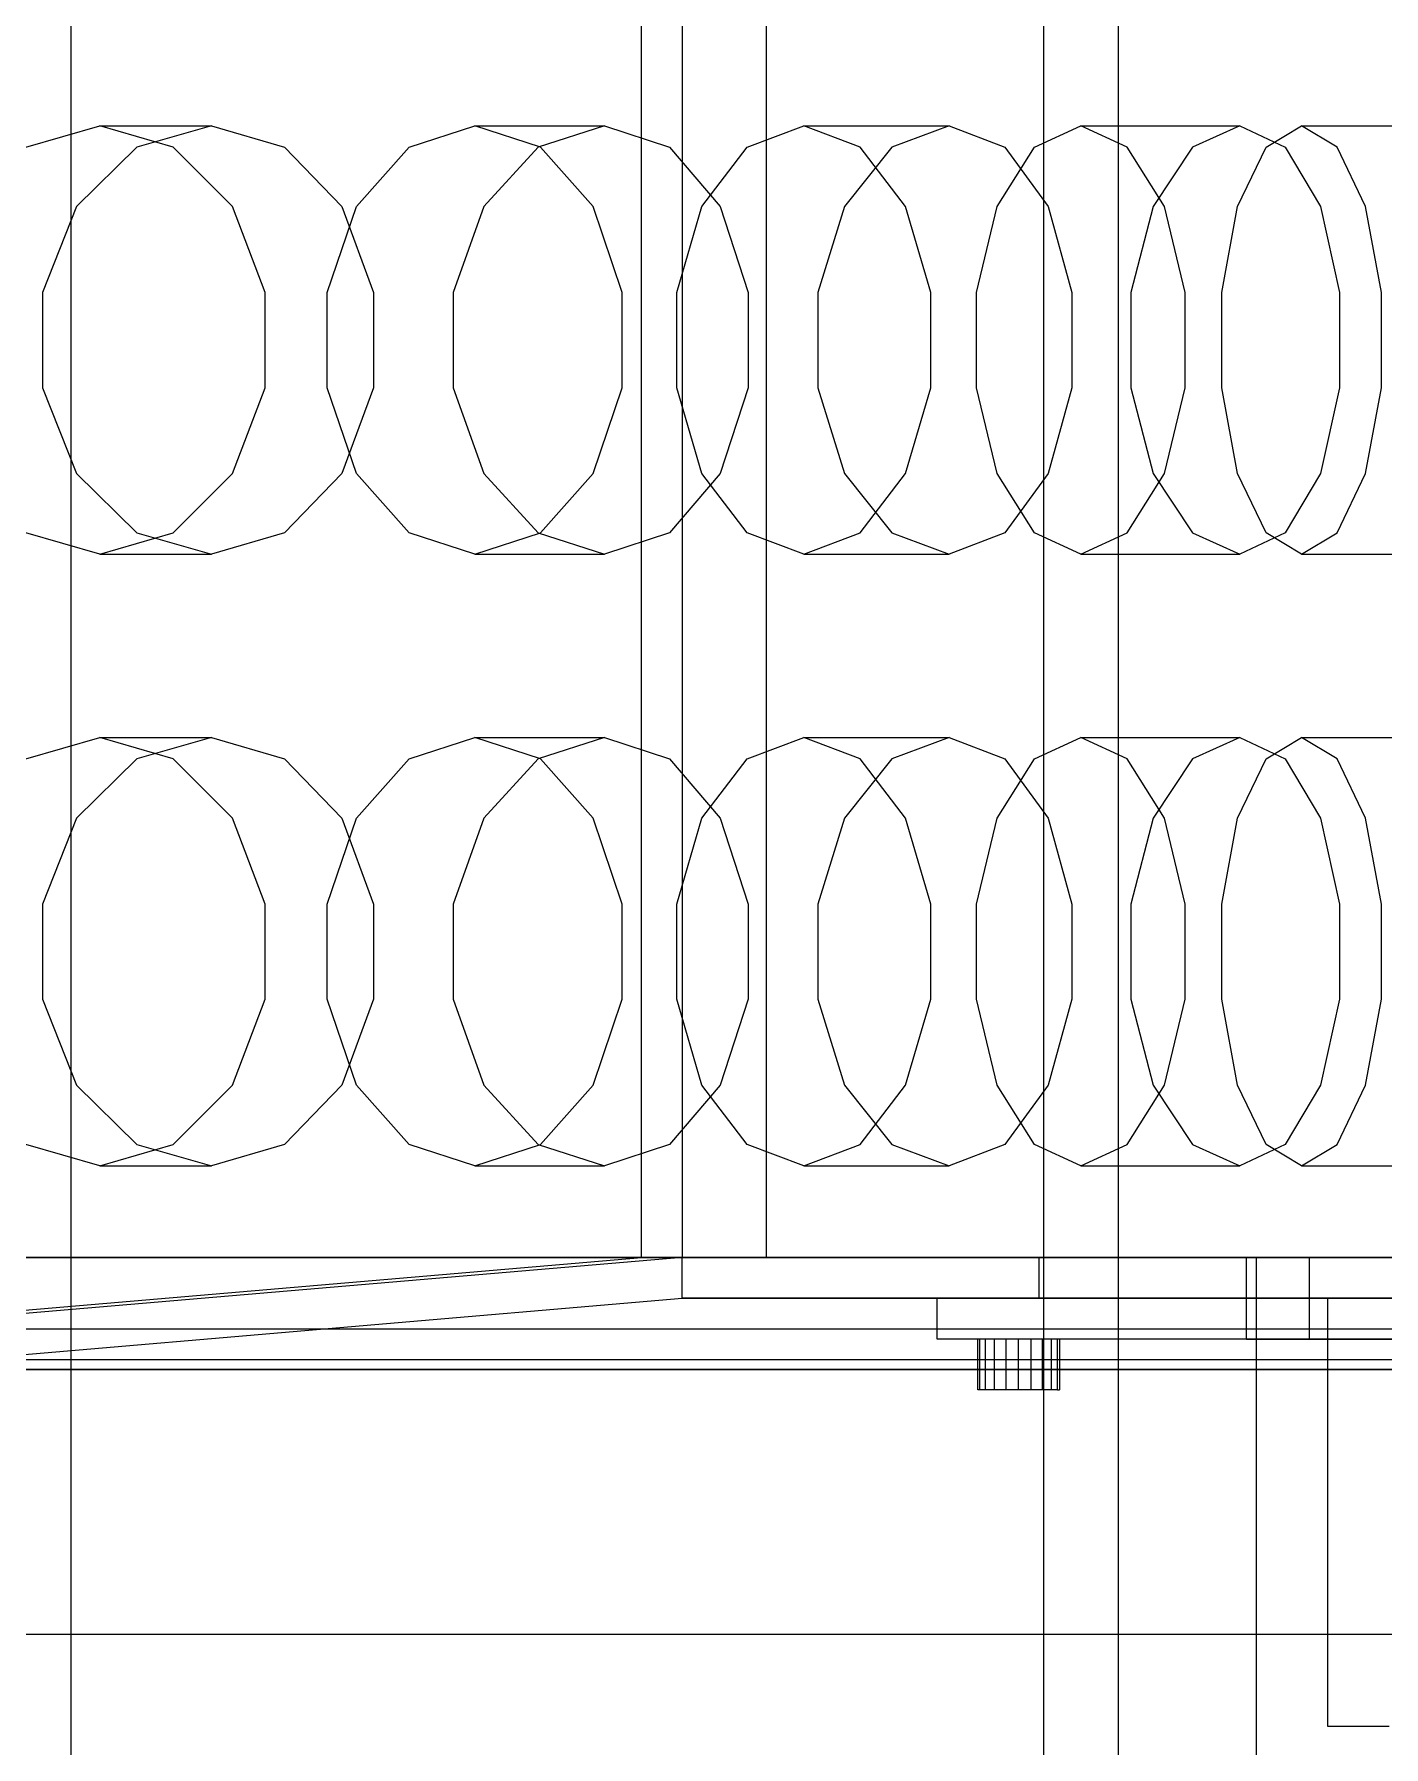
# Model space of a CAD drawing. Header units: millimetres. Extents: x -1970 to 34302, y -80068 to 6837.
# Drawn here: x 25549.6 to 25682, y -18208 to -18040 of the extents above; entities that cross this region are included whole.
import ezdxf

# ---------------------------------------------------------------- set-up
doc = ezdxf.new("R2010")
doc.units = ezdxf.units.MM
for name, color, linetype, lineweight in [('superior_briquetadora', 7, 'Continuous', 0), ('superior_C02', 7, 'Continuous', 0), ('superior_C02-briq', 7, 'Continuous', 0)]:
    doc.layers.add(name, color=color, linetype=linetype, lineweight=lineweight)

msp = doc.modelspace()

# ---------------------------------------------------------------- linework, layer by layer
at = {"layer": 'superior_briquetadora'}
for p, q in [((25609.187, -18160), (25609.187, -17800)), ((25613.187, -17800), (25613.187, -18160)), ((25621.437, -18160), (25621.437, -17800)), ((25548.787, -18051.08), (25556.016, -18049)), ((25556.016, -18049), (25566.973, -18049)), ((25563.244, -18051.08), (25556.016, -18049)), ((25566.973, -18049), (25559.679, -18051.08)), ((25566.973, -18049), (25574.138, -18051.08)), ((25586.378, -18051.08), (25592.821, -18049)), ((25592.821, -18049), (25605.549, -18049)), ((25599.264, -18051.08), (25592.821, -18049)), ((25605.549, -18049), (25599.031, -18051.08)), ((25605.549, -18049), (25611.918, -18051.08)), ((25619.552, -18051.08), (25625.099, -18049)), ((25625.099, -18049), (25639.379, -18049)), ((25630.646, -18051.08), (25625.099, -18049)), ((25639.379, -18049), (25633.748, -18051.08)), ((25639.379, -18049), (25644.843, -18051.08)), ((25647.741, -18051.08), (25652.297, -18049)), ((25652.297, -18049), (25667.885, -18049)), ((25656.852, -18051.08), (25652.297, -18049)), ((25667.885, -18049), (25663.237, -18051.08)), ((25667.885, -18049), (25672.35, -18051.08)), ((25670.462, -18051.08), (25673.948, -18049)), ((25673.948, -18049), (25690.578, -18049)), ((25677.435, -18051.08), (25673.948, -18049)), ((25559.679, -18051.08), (25553.738, -18056.906)), ((25569.041, -18056.907), (25563.244, -18051.08)), ((25574.138, -18051.08), (25579.79, -18056.906)), ((25581.212, -18056.907), (25586.378, -18051.08)), ((25599.031, -18051.08), (25593.697, -18056.906)), ((25604.431, -18056.907), (25599.264, -18051.08)), ((25611.918, -18051.08), (25616.916, -18056.906)), ((25615.104, -18056.907), (25619.552, -18051.08)), ((25633.748, -18051.08), (25629.112, -18056.906)), ((25635.094, -18056.907), (25630.646, -18051.08)), ((25644.087, -18056.907), (25647.741, -18051.08)), ((25644.843, -18051.08), (25649.102, -18056.906)), ((25660.506, -18056.907), (25656.852, -18051.08)), ((25663.237, -18051.08), (25659.378, -18056.906)), ((25667.665, -18056.907), (25670.462, -18051.08)), ((25672.35, -18051.08), (25675.797, -18056.906)), ((25680.232, -18056.907), (25677.435, -18051.08)), ((25553.738, -18056.906), (25550.405, -18065.326)), ((25572.258, -18065.327), (25569.041, -18056.907)), ((25578.344, -18065.327), (25581.212, -18056.907)), ((25579.79, -18056.906), (25582.89, -18065.326)), ((25593.697, -18056.906), (25590.694, -18065.326)), ((25607.298, -18065.327), (25604.431, -18056.907)), ((25612.636, -18065.327), (25615.104, -18056.907)), ((25616.916, -18056.906), (25619.648, -18065.326)), ((25629.112, -18056.906), (25626.492, -18065.326)), ((25637.563, -18065.327), (25635.094, -18056.907)), ((25642.06, -18065.327), (25644.087, -18056.907)), ((25649.102, -18056.906), (25651.419, -18065.326)), ((25659.378, -18056.906), (25657.185, -18065.326)), ((25662.533, -18065.327), (25660.506, -18056.907)), ((25666.114, -18065.327), (25667.665, -18056.907)), ((25675.797, -18056.906), (25677.659, -18065.326)), ((25681.783, -18065.327), (25680.232, -18056.907)), ((25550.405, -18065.326), (25550.405, -18074.674)), ((25572.258, -18074.673), (25572.258, -18065.327)), ((25578.344, -18074.673), (25578.344, -18065.327)), ((25582.89, -18065.326), (25582.89, -18074.674)), ((25590.694, -18065.326), (25590.694, -18074.674)), ((25607.298, -18074.673), (25607.298, -18065.327)), ((25612.636, -18074.673), (25612.636, -18065.327)), ((25619.648, -18065.326), (25619.648, -18074.674)), ((25626.492, -18065.326), (25626.492, -18074.674)), ((25637.563, -18074.673), (25637.563, -18065.327)), ((25642.06, -18074.673), (25642.06, -18065.327)), ((25651.419, -18065.326), (25651.419, -18074.674)), ((25657.185, -18065.326), (25657.185, -18074.674)), ((25662.533, -18074.673), (25662.533, -18065.327)), ((25666.114, -18074.673), (25666.114, -18065.327)), ((25677.659, -18065.326), (25677.659, -18074.674)), ((25681.783, -18074.673), (25681.783, -18065.327)), ((25550.405, -18074.674), (25553.738, -18083.094)), ((25569.041, -18083.093), (25572.258, -18074.673)), ((25581.212, -18083.093), (25578.344, -18074.673)), ((25582.89, -18074.674), (25579.79, -18083.094)), ((25590.694, -18074.674), (25593.697, -18083.094)), ((25604.431, -18083.093), (25607.298, -18074.673)), ((25615.104, -18083.093), (25612.636, -18074.673)), ((25619.648, -18074.674), (25616.916, -18083.094)), ((25626.492, -18074.674), (25629.112, -18083.094)), ((25635.094, -18083.093), (25637.563, -18074.673)), ((25644.087, -18083.093), (25642.06, -18074.673)), ((25651.419, -18074.674), (25649.102, -18083.094)), ((25657.185, -18074.674), (25659.378, -18083.094)), ((25660.506, -18083.093), (25662.533, -18074.673)), ((25667.665, -18083.093), (25666.114, -18074.673)), ((25677.659, -18074.674), (25675.797, -18083.094)), ((25680.232, -18083.093), (25681.783, -18074.673)), ((25553.738, -18083.094), (25559.679, -18088.92)), ((25563.244, -18088.92), (25569.041, -18083.093)), ((25579.79, -18083.094), (25574.138, -18088.92)), ((25586.378, -18088.92), (25581.212, -18083.093)), ((25593.697, -18083.094), (25599.031, -18088.92)), ((25599.264, -18088.92), (25604.431, -18083.093)), ((25616.916, -18083.094), (25611.918, -18088.92)), ((25619.552, -18088.92), (25615.104, -18083.093)), ((25629.112, -18083.094), (25633.748, -18088.92)), ((25630.646, -18088.92), (25635.094, -18083.093)), ((25647.741, -18088.92), (25644.087, -18083.093)), ((25649.102, -18083.094), (25644.843, -18088.92)), ((25656.852, -18088.92), (25660.506, -18083.093)), ((25659.378, -18083.094), (25663.237, -18088.92)), ((25670.462, -18088.92), (25667.665, -18083.093)), ((25675.797, -18083.094), (25672.35, -18088.92)), ((25677.435, -18088.92), (25680.232, -18083.093)), ((25556.016, -18091), (25548.787, -18088.92)), ((25556.016, -18091), (25563.244, -18088.92)), ((25559.679, -18088.92), (25566.973, -18091)), ((25574.138, -18088.92), (25566.973, -18091)), ((25592.821, -18091), (25586.378, -18088.92)), ((25592.821, -18091), (25599.264, -18088.92)), ((25599.031, -18088.92), (25605.549, -18091)), ((25611.918, -18088.92), (25605.549, -18091)), ((25625.099, -18091), (25619.552, -18088.92)), ((25625.099, -18091), (25630.646, -18088.92)), ((25633.748, -18088.92), (25639.379, -18091)), ((25644.843, -18088.92), (25639.379, -18091)), ((25652.297, -18091), (25647.741, -18088.92)), ((25652.297, -18091), (25656.852, -18088.92)), ((25663.237, -18088.92), (25667.885, -18091)), ((25672.35, -18088.92), (25667.885, -18091)), ((25673.948, -18091), (25670.462, -18088.92)), ((25673.948, -18091), (25677.435, -18088.92)), ((25556.016, -18091), (25566.973, -18091)), ((25592.821, -18091), (25605.549, -18091)), ((25625.099, -18091), (25639.379, -18091)), ((25652.297, -18091), (25667.885, -18091)), ((25673.948, -18091), (25690.578, -18091)), ((25548.787, -18111.08), (25556.016, -18109)), ((25556.016, -18109), (25566.973, -18109)), ((25563.244, -18111.08), (25556.016, -18109)), ((25566.973, -18109), (25559.679, -18111.08)), ((25566.973, -18109), (25574.138, -18111.08)), ((25586.378, -18111.08), (25592.821, -18109)), ((25592.821, -18109), (25605.549, -18109)), ((25599.264, -18111.08), (25592.821, -18109)), ((25605.549, -18109), (25599.031, -18111.08)), ((25605.549, -18109), (25611.918, -18111.08)), ((25619.552, -18111.08), (25625.099, -18109)), ((25625.099, -18109), (25639.379, -18109)), ((25630.646, -18111.08), (25625.099, -18109)), ((25639.379, -18109), (25633.748, -18111.08)), ((25639.379, -18109), (25644.843, -18111.08)), ((25647.741, -18111.08), (25652.297, -18109)), ((25652.297, -18109), (25667.885, -18109)), ((25656.852, -18111.08), (25652.297, -18109)), ((25667.885, -18109), (25663.237, -18111.08)), ((25667.885, -18109), (25672.35, -18111.08)), ((25670.462, -18111.08), (25673.948, -18109)), ((25673.948, -18109), (25690.578, -18109)), ((25677.435, -18111.08), (25673.948, -18109)), ((25559.679, -18111.08), (25553.738, -18116.906)), ((25569.041, -18116.907), (25563.244, -18111.08)), ((25574.138, -18111.08), (25579.79, -18116.906)), ((25581.212, -18116.907), (25586.378, -18111.08)), ((25599.031, -18111.08), (25593.697, -18116.906)), ((25604.431, -18116.907), (25599.264, -18111.08)), ((25611.918, -18111.08), (25616.916, -18116.906)), ((25615.104, -18116.907), (25619.552, -18111.08)), ((25633.748, -18111.08), (25629.112, -18116.906)), ((25635.094, -18116.907), (25630.646, -18111.08)), ((25644.087, -18116.907), (25647.741, -18111.08)), ((25644.843, -18111.08), (25649.102, -18116.906)), ((25660.506, -18116.907), (25656.852, -18111.08)), ((25663.237, -18111.08), (25659.378, -18116.906)), ((25667.665, -18116.907), (25670.462, -18111.08)), ((25672.35, -18111.08), (25675.797, -18116.906)), ((25680.232, -18116.907), (25677.435, -18111.08)), ((25553.738, -18116.906), (25550.405, -18125.326)), ((25572.258, -18125.327), (25569.041, -18116.907)), ((25578.344, -18125.327), (25581.212, -18116.907)), ((25579.79, -18116.906), (25582.89, -18125.326)), ((25593.697, -18116.906), (25590.694, -18125.326)), ((25607.298, -18125.327), (25604.431, -18116.907)), ((25612.636, -18125.327), (25615.104, -18116.907)), ((25616.916, -18116.906), (25619.648, -18125.326)), ((25629.112, -18116.906), (25626.492, -18125.326)), ((25637.563, -18125.327), (25635.094, -18116.907)), ((25642.06, -18125.327), (25644.087, -18116.907)), ((25649.102, -18116.906), (25651.419, -18125.326)), ((25659.378, -18116.906), (25657.185, -18125.326)), ((25662.533, -18125.327), (25660.506, -18116.907)), ((25666.114, -18125.327), (25667.665, -18116.907)), ((25675.797, -18116.906), (25677.659, -18125.326)), ((25681.783, -18125.327), (25680.232, -18116.907)), ((25550.405, -18125.326), (25550.405, -18134.674)), ((25572.258, -18134.673), (25572.258, -18125.327)), ((25578.344, -18134.673), (25578.344, -18125.327)), ((25582.89, -18125.326), (25582.89, -18134.674)), ((25590.694, -18125.326), (25590.694, -18134.674)), ((25607.298, -18134.673), (25607.298, -18125.327)), ((25612.636, -18134.673), (25612.636, -18125.327)), ((25619.648, -18125.326), (25619.648, -18134.674)), ((25626.492, -18125.326), (25626.492, -18134.674)), ((25637.563, -18134.673), (25637.563, -18125.327)), ((25642.06, -18134.673), (25642.06, -18125.327)), ((25651.419, -18125.326), (25651.419, -18134.674)), ((25657.185, -18125.326), (25657.185, -18134.674)), ((25662.533, -18134.673), (25662.533, -18125.327)), ((25666.114, -18134.673), (25666.114, -18125.327)), ((25677.659, -18125.326), (25677.659, -18134.674)), ((25681.783, -18134.673), (25681.783, -18125.327)), ((25550.405, -18134.674), (25553.738, -18143.094)), ((25569.041, -18143.093), (25572.258, -18134.673)), ((25581.212, -18143.093), (25578.344, -18134.673)), ((25582.89, -18134.674), (25579.79, -18143.094)), ((25590.694, -18134.674), (25593.697, -18143.094)), ((25604.431, -18143.093), (25607.298, -18134.673)), ((25615.104, -18143.093), (25612.636, -18134.673)), ((25619.648, -18134.674), (25616.916, -18143.094)), ((25626.492, -18134.674), (25629.112, -18143.094)), ((25635.094, -18143.093), (25637.563, -18134.673)), ((25644.087, -18143.093), (25642.06, -18134.673)), ((25651.419, -18134.674), (25649.102, -18143.094)), ((25657.185, -18134.674), (25659.378, -18143.094)), ((25660.506, -18143.093), (25662.533, -18134.673)), ((25667.665, -18143.093), (25666.114, -18134.673)), ((25677.659, -18134.674), (25675.797, -18143.094)), ((25680.232, -18143.093), (25681.783, -18134.673)), ((25553.738, -18143.094), (25559.679, -18148.92)), ((25563.244, -18148.92), (25569.041, -18143.093)), ((25579.79, -18143.094), (25574.138, -18148.92)), ((25586.378, -18148.92), (25581.212, -18143.093)), ((25593.697, -18143.094), (25599.031, -18148.92)), ((25599.264, -18148.92), (25604.431, -18143.093)), ((25616.916, -18143.094), (25611.918, -18148.92)), ((25619.552, -18148.92), (25615.104, -18143.093)), ((25629.112, -18143.094), (25633.748, -18148.92)), ((25630.646, -18148.92), (25635.094, -18143.093)), ((25647.741, -18148.92), (25644.087, -18143.093)), ((25649.102, -18143.094), (25644.843, -18148.92)), ((25656.852, -18148.92), (25660.506, -18143.093)), ((25659.378, -18143.094), (25663.237, -18148.92)), ((25670.462, -18148.92), (25667.665, -18143.093)), ((25675.797, -18143.094), (25672.35, -18148.92)), ((25677.435, -18148.92), (25680.232, -18143.093)), ((25556.016, -18151), (25548.787, -18148.92)), ((25556.016, -18151), (25563.244, -18148.92)), ((25559.679, -18148.92), (25566.973, -18151)), ((25574.138, -18148.92), (25566.973, -18151)), ((25592.821, -18151), (25586.378, -18148.92)), ((25592.821, -18151), (25599.264, -18148.92)), ((25599.031, -18148.92), (25605.549, -18151)), ((25611.918, -18148.92), (25605.549, -18151)), ((25625.099, -18151), (25619.552, -18148.92)), ((25625.099, -18151), (25630.646, -18148.92)), ((25633.748, -18148.92), (25639.379, -18151)), ((25644.843, -18148.92), (25639.379, -18151)), ((25652.297, -18151), (25647.741, -18148.92)), ((25652.297, -18151), (25656.852, -18148.92)), ((25663.237, -18148.92), (25667.885, -18151)), ((25672.35, -18148.92), (25667.885, -18151)), ((25673.948, -18151), (25670.462, -18148.92)), ((25673.948, -18151), (25677.435, -18148.92)), ((25556.016, -18151), (25566.973, -18151)), ((25592.821, -18151), (25605.549, -18151)), ((25625.099, -18151), (25639.379, -18151)), ((25652.297, -18151), (25667.885, -18151)), ((25673.948, -18151), (25690.578, -18151)), ((25527.187, -18167), (25609.187, -18160)), ((25613.187, -18160), (25531.187, -18167)), ((25535.673, -18160), (25552.267, -18160)), ((25555.995, -18160), (25537.418, -18160)), ((25551.7, -18160), (25537.777, -18160)), ((25538.597, -18160), (25552.439, -18160)), ((25538.955, -18160), (25557.457, -18160)), ((25559.216, -18160), (25544.617, -18160)), ((25562.947, -18160), (25551.7, -18160)), ((25552.267, -18160), (25568.285, -18160)), ((25552.439, -18160), (25563.459, -18160)), ((25572.829, -18160), (25555.995, -18160)), ((25557.457, -18160), (25574.073, -18160)), ((25576.437, -18160), (25559.216, -18160)), ((25569.29, -18160), (25562.947, -18160)), ((25563.459, -18160), (25569.473, -18160)), ((25568.285, -18160), (25583.687, -18160)), ((25569.473, -18160), (25569.29, -18160)), ((25586.272, -18160), (25572.829, -18160)), ((25574.073, -18160), (25587.175, -18160)), ((25593.657, -18160), (25576.437, -18160)), ((25583.687, -18160), (25598.434, -18160)), ((25595.008, -18160), (25586.272, -18160)), ((25587.175, -18160), (25595.483, -18160)), ((25608.256, -18160), (25593.657, -18160)), ((25598.182, -18160), (25595.008, -18160)), ((25595.483, -18160), (25598.182, -18160)), ((25598.434, -18160), (25612.487, -18160)), ((25618.011, -18160), (25608.256, -18160)), ((25609.187, -18160), (25613.187, -18160)), ((25609.187, -18160), (25692.187, -18160)), ((25612.487, -18160), (25625.809, -18160)), ((25843.187, -18160), (25613.187, -18160)), ((25613.187, -18164), (25613.187, -18160)), ((25613.187, -18160), (25648.187, -18160)), ((25696.187, -18160), (25613.187, -18160)), ((25621.437, -18160), (25618.011, -18160)), ((25625.809, -18160), (25638.368, -18160)), ((25638.368, -18160), (25650.131, -18160)), ((25648.187, -18160), (25648.187, -18164)), ((25648.187, -18160), (25808.187, -18160)), ((25650.131, -18160), (25661.067, -18160)), ((25661.067, -18160), (25671.149, -18160)), ((25690.547, -18160), (25668.561, -18160)), ((25668.561, -18160), (25674.689, -18160)), ((25668.561, -18168), (25668.561, -18160)), ((25669.542, -18210), (25669.542, -18160)), ((25669.542, -18160), (25713.542, -18160)), ((25669.542, -18164), (25669.542, -18160)), ((25671.149, -18160), (25680.35, -18160)), ((25674.689, -18160), (25711.334, -18160)), ((25691.542, -18160), (25674.689, -18160)), ((25674.689, -18160), (25674.689, -18164)), ((25674.689, -18160), (25696.676, -18160)), ((25674.689, -18160), (25674.689, -18168)), ((25680.35, -18160), (25688.648, -18160)), ((25531.187, -18171), (25613.187, -18164)), ((25613.187, -18164), (25843.187, -18164)), ((25648.187, -18164), (25613.187, -18164)), ((25613.187, -18164), (25696.187, -18164)), ((25638.187, -18168), (25638.187, -18164)), ((25638.187, -18164), (25818.187, -18164)), ((25808.187, -18164), (25648.187, -18164)), ((25713.542, -18164), (25669.542, -18164)), ((25711.334, -18164), (25674.689, -18164)), ((25674.689, -18164), (25691.542, -18164)), ((25676.542, -18206), (25676.542, -18164)), ((25676.542, -18164), (25682.542, -18164)), ((25528.187, -18167), (25928.187, -18167)), ((25531.187, -18167), (25925.187, -18167)), ((25818.187, -18168), (25638.187, -18168)), ((25642.382, -18168), (25642.187, -18168)), ((25642.187, -18173), (25642.187, -18168)), ((25642.951, -18168), (25642.382, -18168)), ((25642.382, -18173), (25642.382, -18168)), ((25643.835, -18168), (25642.951, -18168)), ((25642.951, -18173), (25642.951, -18168)), ((25644.951, -18168), (25643.835, -18168)), ((25643.835, -18173), (25643.835, -18168)), ((25646.187, -18168), (25644.951, -18168)), ((25644.951, -18173), (25644.951, -18168)), ((25647.423, -18168), (25646.187, -18168)), ((25646.187, -18173), (25646.187, -18168)), ((25648.538, -18168), (25647.423, -18168)), ((25647.423, -18173), (25647.423, -18168)), ((25649.423, -18168), (25648.538, -18168)), ((25648.538, -18173), (25648.538, -18168)), ((25649.991, -18168), (25649.423, -18168)), ((25649.423, -18173), (25649.423, -18168)), ((25650.187, -18168), (25649.991, -18168)), ((25649.991, -18173), (25649.991, -18168)), ((25650.187, -18168), (25650.187, -18173)), ((25668.561, -18168), (25690.547, -18168)), ((25674.689, -18168), (25668.561, -18168)), ((25696.676, -18168), (25674.689, -18168)), ((25528.187, -18170), (25928.187, -18170)), ((25501.187, -18171), (25955.187, -18171)), ((25925.187, -18171), (25531.187, -18171)), ((25642.382, -18173), (25642.187, -18173)), ((25642.951, -18173), (25642.382, -18173)), ((25643.835, -18173), (25642.951, -18173)), ((25644.951, -18173), (25643.835, -18173)), ((25646.187, -18173), (25644.951, -18173)), ((25647.423, -18173), (25646.187, -18173)), ((25648.538, -18173), (25647.423, -18173)), ((25649.423, -18173), (25648.538, -18173)), ((25649.991, -18173), (25649.423, -18173)), ((25649.991, -18173), (25650.187, -18173)), ((25955.187, -18197), (25501.187, -18197)), ((25682.542, -18206), (25676.542, -18206))]:
    msp.add_line(p, q, dxfattribs=at)
at = {"layer": 'superior_C02'}
for p, q in [((25648.658, -18300), (25648.658, -17700)), ((25655.964, -17700), (25655.964, -18300))]:
    msp.add_line(p, q, dxfattribs=at)
at = {"layer": 'superior_C02-briq'}
msp.add_line((25553.187, -17700), (25553.187, -18300), dxfattribs=at)

doc.saveas('drawing.dxf')
